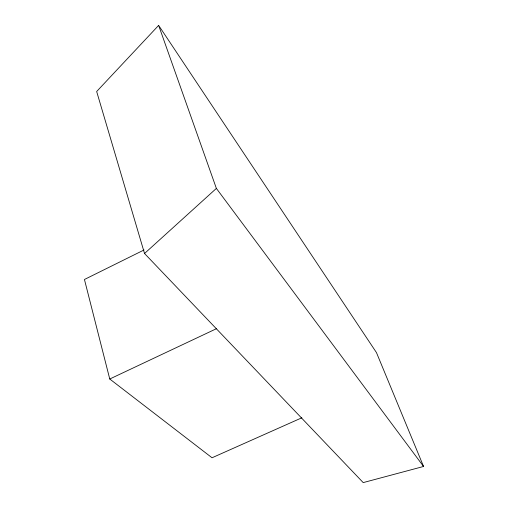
<?xml version="1.0" encoding="UTF-8"?>
<svg xmlns="http://www.w3.org/2000/svg" width="508" height="508" viewBox="0 0 508 508"><rect width="100%" height="100%" fill="white"/><g stroke="black" fill="none" stroke-linecap="round" stroke-linejoin="round"><path stroke-width="0.76" d="M158.642 25.4L96.66 91.51L144.532 253.498L363.201 482.6L423.558 466.465L376.466 352.596L158.642 25.4L216.376 188.404L423.558 466.465M144.532 253.498L216.376 188.404M144.031 249.968L84.442 279.489L109.753 379.006L212.033 457.772L301.835 417.798M109.753 379.006L216.414 328.714"/></g></svg>
